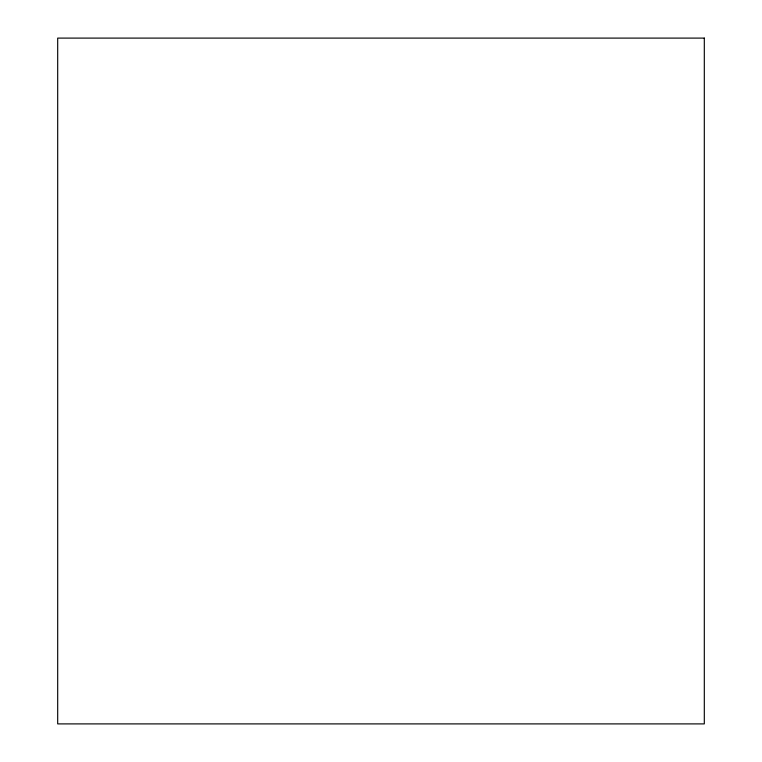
<?xml version="1.0" encoding="UTF-8"?>
<svg xmlns="http://www.w3.org/2000/svg" width="762" height="762" viewBox="0 0 762 762"><rect width="100%" height="100%" fill="white"/><g stroke="black" fill="none" stroke-linecap="round" stroke-linejoin="round"><path stroke-width="1.14" d="M704.307 38.1L57.693 38.1L57.693 723.9L704.307 723.9L704.307 38.1"/></g></svg>
